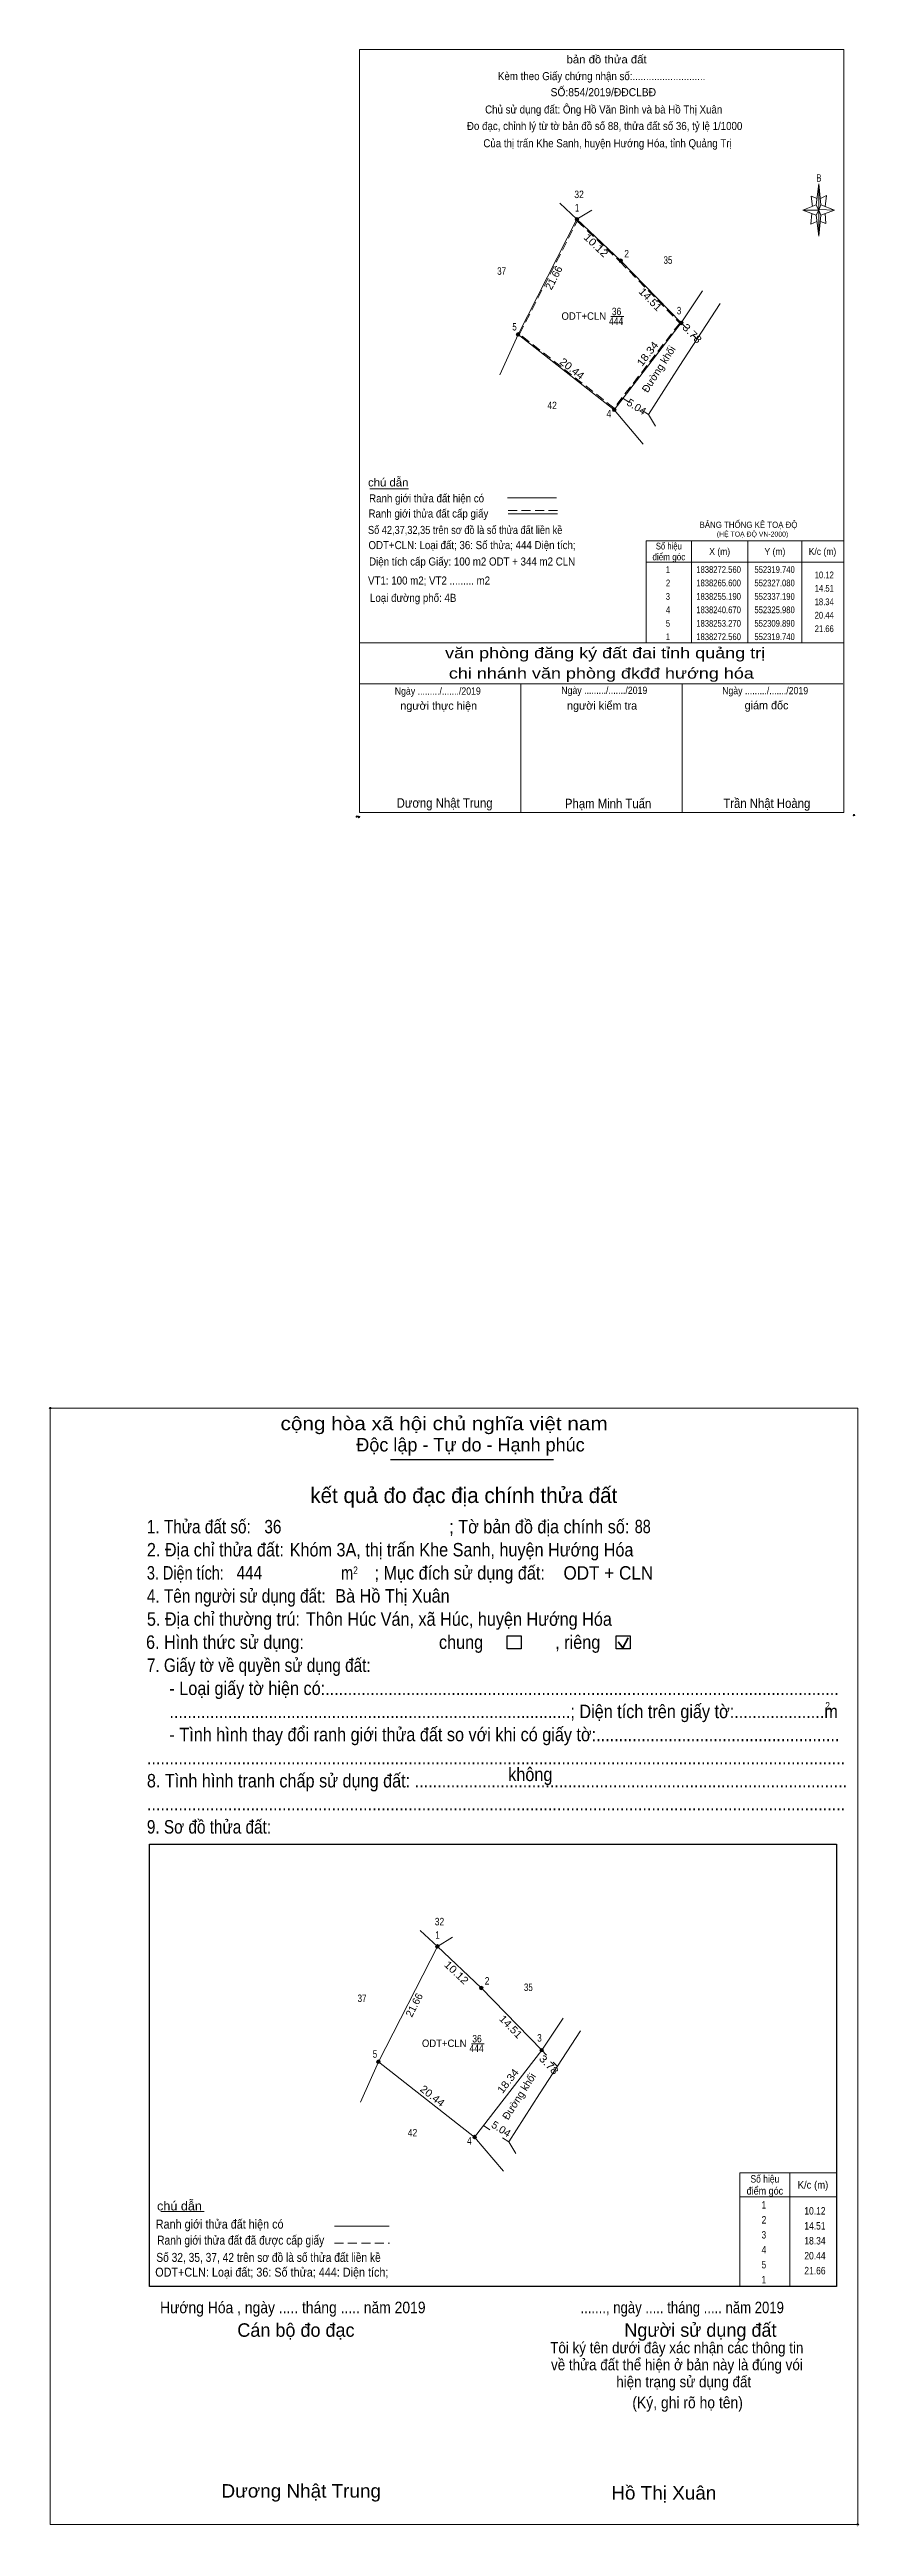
# Model space of a CAD drawing. Header units: metres. Extents: x 551832 to 552346, y 1837989 to 1838403.
# Drawn here: x 551831.6 to 551966.9, y 1837989 to 1838403.4 of the extents above.
import ezdxf
from ezdxf.enums import TextEntityAlignment as Align

# ---------------------------------------------------------------- set-up
doc = ezdxf.new("R2010")
doc.units = ezdxf.units.M
doc.header["$LTSCALE"] = 0.5
doc.header["$PDMODE"] = 32
doc.header["$PDSIZE"] = 0.25
doc.linetypes.add('MEDIUM_DASHED', pattern=[4.5, 3, -1.5])
for name, color, linetype, lineweight in [('1', 7, 'MEDIUM_DASHED', 13), ('10', 7, 'Continuous', 13), ('17', 7, 'Continuous', 13), ('2', 7, 'Continuous', 25), ('23', 7, 'Continuous', 13), ('5', 7, 'Continuous', 13), ('52', 7, 'Continuous', 13), ('6', 7, 'Continuous', 13), ('63', 7, 'Continuous', 13)]:
    doc.layers.add(name, color=color, linetype=linetype, lineweight=lineweight)

msp = doc.modelspace()

# ---------------------------------------------------------------- hatches: boundary and pattern name
at = {"layer": '63'}
for points in [[(551920.09, 1838375.01, 1), (551919.49, 1838375.01, 1)], [(551927.43, 1838368.05, 1), (551926.83, 1838368.05, 1)], [(551910.24, 1838355.72, 1), (551909.64, 1838355.72, 1)], [(551937.54, 1838357.64, 1), (551936.94, 1838357.64, 1)], [(551926.33, 1838343.12, 1), (551925.73, 1838343.12, 1)], [(551896.75, 1838086.07, 1), (551896.15, 1838086.07, 1)], [(551904.09, 1838079.11, 1), (551903.49, 1838079.11, 1)], [(551886.9, 1838066.78, 1), (551886.3, 1838066.78, 1)], [(551914.2, 1838068.7, 1), (551913.6, 1838068.7, 1)], [(551902.99, 1838054.18, 1), (551902.39, 1838054.18, 1)]]:
    msp.add_hatch(color=256, dxfattribs=at).paths.add_polyline_path(points)

# ---------------------------------------------------------------- linework, layer by layer
at = {"layer": '1'}
msp.add_lwpolyline([(551919.85, 1838374.68), (551926.99, 1838367.91), (551936.98, 1838357.63), (551925.99, 1838343.4), (551910.19, 1838355.78)], close=True, dxfattribs=at)
at = {"layer": '10'}
for p, q in [((551916.94, 1838377.67), (551919.79, 1838375.01)), ((551893.6, 1838088.73), (551896.45, 1838086.07))]:
    msp.add_line(p, q, dxfattribs=at)
at = {"layer": '17'}
for p, q in [((551885.14, 1838329.92), (551891.65, 1838329.92)), ((551850.24, 1838041.7), (551857.48, 1838041.7))]:
    msp.add_line(p, q, dxfattribs=at)
at = {"layer": '2'}
for p, q in [((551888.6, 1838167.54), (551915.9, 1838167.54)), ((551848.29, 1838103.15), (551963.22, 1838103.15)), ((551963.22, 1838103.15), (551963.22, 1838029.17))]:
    msp.add_line(p, q, dxfattribs=at)
at = {"layer": '2', "lineweight": 35}
for p, q in [((551926.68, 1838137.02), (551927.44, 1838136.02)), ((551927.44, 1838136.02), (551928.38, 1838137.7))]:
    msp.add_line(p, q, dxfattribs=at)
at = {"layer": '2', "lineweight": 13}
msp.add_lwpolyline([(551831.73, 1838176.11), (551966.74, 1838176.11), (551966.74, 1837989.37), (551831.73, 1837989.37)], close=True, dxfattribs=at)
at = {"layer": '2'}
for points in [[(551908.13, 1838138.02), (551910.45, 1838138.02), (551910.45, 1838135.86), (551908.13, 1838135.86)], [(551926.37, 1838138.02), (551928.69, 1838138.02), (551928.69, 1838135.86), (551926.37, 1838135.86)]]:
    msp.add_lwpolyline(points, close=True, dxfattribs=at)
msp.add_lwpolyline([(551963.22, 1838029.17), (551848.29, 1838029.17), (551848.29, 1838103.15)], dxfattribs=at)
for p in [(551831.73, 1838176.11), (551966.74, 1837989.37)]:
    msp.add_point(p, dxfattribs=at)
at = {"layer": '23'}
for p, q in [((551937.24, 1838357.64), (551940.81, 1838363.02)), ((551926.03, 1838343.12), (551937.24, 1838357.64)), ((551913.9, 1838068.7), (551917.47, 1838074.08)), ((551902.69, 1838054.18), (551913.9, 1838068.7))]:
    msp.add_line(p, q, dxfattribs=at)
for points in [[(551943.75, 1838360.87), (551936.87, 1838350.33), (551931.75, 1838342.31), (551932.92, 1838340.35)], [(551920.41, 1838071.93), (551913.53, 1838061.39), (551908.41, 1838053.37), (551909.58, 1838051.41)]]:
    msp.add_lwpolyline(points, dxfattribs=at)
at = {"layer": '5'}
for p, q in [((551959.79, 1838377.4), (551960.24, 1838380.92)), ((551959.79, 1838375.7), (551957.54, 1838376.5)), ((551960.6, 1838375.7), (551960.24, 1838372.18)), ((551960.6, 1838377.4), (551962.85, 1838376.5)), ((551961.32, 1838375.96), (551961.41, 1838374.26)), ((551961.41, 1838374.26), (551960.51, 1838374.62)), ((551883.41, 1838304.11), (551964.41, 1838304.11)), ((551883.41, 1838297.27), (551964.23, 1838297.27)), ((551883.41, 1838297.27), (551964.23, 1838297.27)), ((551883.41, 1838297.27), (551964.23, 1838297.27)), ((551910.41, 1838275.76), (551910.41, 1838297.27)), ((551937.41, 1838275.76), (551937.41, 1838297.27))]:
    msp.add_line(p, q, dxfattribs=at)
for points in [[(551883.41, 1838403.38), (551964.41, 1838403.38), (551964.41, 1838275.76), (551883.41, 1838275.76)], [(551960.24, 1838380.92), (551960.6, 1838377.4), (551960.24, 1838376.5)], [(551960.24, 1838376.5), (551957.54, 1838376.5), (551959.79, 1838377.4), (551960.6, 1838375.7), (551962.85, 1838376.5), (551960.24, 1838376.6)], [(551960.24, 1838376.5), (551960.24, 1838372.18), (551959.79, 1838375.7)]]:
    msp.add_lwpolyline(points, close=True, dxfattribs=at)
for points in [[(551960.24, 1838376.5), (551959.79, 1838377.4), (551957.54, 1838376.5)], [(551959.07, 1838375.96), (551958.89, 1838374.16), (551959.88, 1838374.62)], [(551959.97, 1838378.48), (551958.98, 1838378.84), (551959.16, 1838377.14)], [(551960.24, 1838376.5), (551960.6, 1838375.7), (551962.85, 1838376.5)], [(551960.51, 1838378.48), (551961.5, 1838378.94), (551961.32, 1838377.14)], [(551964.41, 1838275.76), (551883.41, 1838275.76), (551883.41, 1838297.27)]]:
    msp.add_lwpolyline(points, dxfattribs=at)
for p in [(551882.98, 1838275.07), (551883.34, 1838275)]:
    msp.add_point(p, dxfattribs=at)
at = {"layer": '52'}
for p, q in [((551919.79, 1838375.01), (551922.31, 1838376.53)), ((551927.13, 1838368.05), (551937.24, 1838357.64)), ((551906.92, 1838348.97), (551909.94, 1838355.72)), ((551909.94, 1838355.72), (551926.03, 1838343.12)), ((551930.84, 1838337.38), (551926.03, 1838343.12)), ((551896.45, 1838086.07), (551898.97, 1838087.59)), ((551903.79, 1838079.11), (551913.9, 1838068.7)), ((551883.58, 1838060.03), (551886.6, 1838066.78)), ((551886.6, 1838066.78), (551902.69, 1838054.18)), ((551907.5, 1838048.44), (551902.69, 1838054.18))]:
    msp.add_line(p, q, dxfattribs=at)
for points in [[(551909.94, 1838355.72), (551919.79, 1838375.01), (551927.13, 1838368.05)], [(551909.94, 1838355.72), (551926.03, 1838343.12), (551937.24, 1838357.64)], [(551886.6, 1838066.78), (551896.45, 1838086.07), (551903.79, 1838079.11)], [(551886.6, 1838066.78), (551902.69, 1838054.18), (551913.9, 1838068.7)]]:
    msp.add_lwpolyline(points, dxfattribs=at)
at = {"layer": '6'}
for p, q in [((551908.18, 1838328.36), (551916.4, 1838328.36)), ((551908.3, 1838325.72), (551916.53, 1838325.72)), ((551879.26, 1838039.24), (551888.4, 1838039.24))]:
    msp.add_line(p, q, dxfattribs=at)
at = {"layer": '6', "linetype": 'MEDIUM_DASHED'}
for p, q in [((551908.3, 1838326.28), (551916.58, 1838326.28)), ((551879.25, 1838036.42), (551888.45, 1838036.42))]:
    msp.add_line(p, q, dxfattribs=at)
at = {"layer": '6'}
msp.add_point((551966.12, 1838275.31), dxfattribs=at)
at = {"layer": '63'}
for p, q in [((551925.48, 1838358.71), (551927.63, 1838358.71)), ((551938.03, 1838356.82), (551937.24, 1838357.64)), ((551939.87, 1838354.93), (551939.17, 1838355.65)), ((551927.5, 1838345.02), (551928.56, 1838344.34)), ((551930.69, 1838342.98), (551931.75, 1838342.31)), ((551938.94, 1838321.21), (551938.94, 1838304.11)), ((551948.39, 1838321.21), (551948.39, 1838304.11)), ((551957.39, 1838321.21), (551957.39, 1838304.11)), ((551931.38, 1838317.61), (551964.41, 1838317.61)), ((551902.14, 1838069.77), (551904.29, 1838069.77)), ((551914.69, 1838067.88), (551913.9, 1838068.7)), ((551916.53, 1838065.99), (551915.83, 1838066.71)), ((551904.16, 1838056.08), (551905.22, 1838055.4)), ((551907.35, 1838054.04), (551908.41, 1838053.37)), ((551947.02, 1838029.17), (551947.02, 1838048.17)), ((551947.02, 1838044.17), (551963.22, 1838044.17)), ((551955.42, 1838048.17), (551955.42, 1838029.17)), ((551955.42, 1838048.17), (551955.42, 1838029.17))]:
    msp.add_line(p, q, dxfattribs=at)
msp.add_lwpolyline([(551931.38, 1838321.21), (551964.41, 1838321.21), (551964.41, 1838304.11), (551931.38, 1838304.11)], close=True, dxfattribs=at)
msp.add_lwpolyline([(551947.02, 1838048.17), (551963.22, 1838048.17), (551963.22, 1838029.17), (551926.52, 1838029.17)], dxfattribs=at)
for centre in [(551919.79, 1838375.01), (551927.13, 1838368.05), (551909.94, 1838355.72), (551937.24, 1838357.64), (551926.03, 1838343.12), (551896.45, 1838086.07), (551903.79, 1838079.11), (551886.6, 1838066.78), (551913.9, 1838068.7), (551902.69, 1838054.18)]:
    msp.add_circle(centre, 0.3, dxfattribs=at)

# ---------------------------------------------------------------- texts
at = {"layer": '1'}
for s, width, p in [('32', 0.85, (551920.15, 1838378.53)), ('35', 0.8, (551935.01, 1838367.54)), ('37', 0.8, (551907.2, 1838365.7)), ('ODT+CLN', 0.95, (551920.94, 1838358.17)), ('36', 0.85, (551926.42, 1838358.94)), ('444', 0.85, (551926.35, 1838357.32)), ('42', 0.85, (551915.64, 1838343.22)), ('32', 0.85, (551896.81, 1838089.59)), ('37', 0.8, (551883.86, 1838076.76)), ('35', 0.8, (551911.67, 1838078.6)), ('ODT+CLN', 0.95, (551897.6, 1838069.23)), ('444', 0.85, (551903.01, 1838068.38)), ('36', 0.85, (551903.08, 1838070)), ('42', 0.85, (551892.3, 1838054.28))]:
    msp.add_text(s, height=1.25, dxfattribs=dict(at, width=width)).set_placement(p, align=Align.CENTER)
for s, height, width, p in [('BẢNG THỐNG KÊ TOẠ ĐỘ ', 1.035, 0.95, (551940.3, 1838323.36)), ('(HỆ TOẠ ĐỘ VN-2000)', 0.837, 0.9, (551943.18, 1838321.9))]:
    msp.add_text(s, height=height, dxfattribs=dict(at, width=width)).set_placement(p)
at = {"layer": '2'}
for s, height, width, p in [('cộng hòa xã hội chủ nghĩa việt nam', 2.253, 1.15, (551870.23, 1838172.42)), ('1. Thửa đất số:', 2.253, 0.85, (551847.88, 1838155.16)), ('36', 2.25, 0.85, (551867.53, 1838155.16)), ('; Tờ bản đồ địa chính số:', 2.253, 0.9, (551898.44, 1838155.16)), ('88', 2.25, 0.8, (551929.46, 1838155.19)), ('2. Địa chỉ thửa đất:', 2.253, 0.9, (551847.88, 1838151.3)), ('Khóm 3A, thị trấn Khe Sanh, huyện Hướng Hóa', 2.25, 0.9, (551871.76, 1838151.3)), ('3. Diện tích:', 2.253, 0.8, (551847.88, 1838147.43)), ('444', 2.25, 0.85, (551862.88, 1838147.45)), ('m', 2.253, 0.8, (551880.36, 1838147.43)), ('2', 1.288, 0.8, (551882.38, 1838148.34)), ('; Mục đích sử dụng đất:', 2.253, 0.9, (551885.94, 1838147.43)), ('ODT + CLN', 2.25, 0.95, (551917.54, 1838147.42)), ('4. Tên người sử dụng đất:', 2.253, 0.85, (551847.88, 1838143.57)), ('Bà Hồ Thị Xuân', 2.25, 0.9, (551879.39, 1838143.58)), ('5. Địa chỉ thường trú:', 2.253, 0.9, (551847.88, 1838139.7)), ('Thôn Húc Ván, xã Húc, huyện Hướng Hóa', 2.25, 0.9, (551874.48, 1838139.7)), ('6. Hình thức sử dụng:', 2.253, 0.9, (551847.74, 1838135.84)), ('chung                , riêng', 2.253, 0.9, (551896.72, 1838135.84)), ('7. Giấy tờ về quyền sử dụng đất:', 2.253, 0.85, (551847.88, 1838131.98)), ('     - Loại giấy tờ hiện có:..................................................................................................................', 2.253, 0.9, (551847.88, 1838128.12)), ('     - Tình hình thay đổi ranh giới thửa đất so với khi có giấy tờ:......................................................', 2.253, 0.9, (551847.88, 1838120.39)), ('     .........................................................................................; Diện tích trên giấy tờ:....................m', 2.253, 0.9, (551847.88, 1838124.25)), ('2', 1.288, 0.8, (551961.33, 1838125.67)), ('8. Tình hình tranh chấp sử dụng đất: ................................................................................................', 2.253, 0.9, (551847.88, 1838112.66)), ('...........................................................................................................................................................', 2.253, 0.9, (551847.88, 1838116.52)), ('không', 2.254, 0.9, (551908.3, 1838113.72)), ('9. Sơ đồ thửa đất:', 2.253, 0.85, (551847.88, 1838104.94)), ('...........................................................................................................................................................', 2.253, 0.9, (551847.88, 1838108.8)), ('Hướng Hóa , ngày ..... tháng ..... năm 2019', 1.93, 0.9, (551850.08, 1838024.7)), ('......., ngày ..... tháng ..... năm 2019', 1.93, 0.85, (551920.38, 1838024.7)), ('(Ký, ghi rõ họ tên)', 1.932, 0.9, (551929.06, 1838008.8)), ('Dương Nhật Trung', 2.25, 1.05, (551860.36, 1837993.86)), ('Hồ Thị Xuân', 2.25, 1.05, (551925.54, 1837993.53))]:
    msp.add_text(s, height=height, dxfattribs=dict(at, width=width)).set_placement(p)
for s, height, p in [('Độc lập - Tự do - Hạnh phúc', 2.253, (551882.9, 1838168.86)), ('Cán bộ đo đạc', 2.254, (551863, 1838020.76)), ('Người sử dụng đất', 2.253, (551927.72, 1838020.76))]:
    msp.add_text(s, height=height, dxfattribs=at).set_placement(p)
for s, height, p in [('kết quả đo đạc địa chính thửa đất', 2.576, (551900.875, 1838160.24)), ('.', 0.644, (551966.7286, 1837989.03))]:
    msp.add_text(s, height=height, dxfattribs=at).set_placement(p, align=Align.CENTER)
at = {"layer": '2', "width": 0.9}
for s, p in [('Tôi ký tên dưới đây xác nhận các thông tin', (551936.49, 1838018)), ('về thửa đất thể hiện ở bản này là đúng vói', (551936.51, 1838015.16)), ('hiện trạng sử dụng đất', (551937.645, 1838012.31))]:
    msp.add_text(s, height=1.862, dxfattribs=at).set_placement(p, align=Align.CENTER)
at = {"layer": '5'}
for s, height, width, p in [('bản đồ thửa đất', 1.35, 1.05, (551924.755, 1838401.06)), ('Kèm theo Giấy chứng nhận số:...........................', 1.35, 0.9, (551923.925, 1838398.26)), ('SỐ:854/2019/ĐĐCLBĐ', 1.35, 0.95, (551924.205, 1838395.57)), ('Chủ sử dụng đất: Ông Hồ Văn Bình và bà Hồ Thị Xuân', 1.35, 0.9, (551924.265, 1838392.68)), ('Đo đạc, chỉnh lý từ tờ bản đồ số 88, thửa đất số 36, tỷ lệ 1/1000 ', 1.35, 0.9, (551924.65, 1838389.92)), ('Của thị trấn Khe Sanh, huyện Hướng Hóa, tỉnh Quảng Trị', 1.35, 0.9, (551924.91, 1838387.03)), ('B', 1.24, 0.75, (551960.265, 1838381.28)), ('văn phòng đăng ký đất đai tỉnh quảng trị', 1.8, 1.25, (551924.505, 1838301.54)), ('chi nhánh văn phòng đkđđ hướng hóa', 1.8, 1.25, (551923.88, 1838298.15)), ('Ngày ........./......./2019', 1.215, 0.9, (551896.525, 1838295.46)), ('Ngày ........./......./2019', 1.215, 0.9, (551924.365, 1838295.58)), ('Ngày ........./......./2019', 1.215, 0.9, (551951.265, 1838295.53)), ('Dương Nhật Trung', 1.58, 0.9, (551897.665, 1838276.56)), ('Phạm Minh Tuấn', 1.575, 0.9, (551925.005, 1838276.47)), ('Trần Nhật Hoàng', 1.575, 0.9, (551951.545, 1838276.51))]:
    msp.add_text(s, height=height, dxfattribs=dict(at, width=width)).set_placement(p, align=Align.CENTER)
for s, p in [('người thực hiện', (551896.68, 1838292.94)), ('người kiểm tra', (551923.995, 1838292.96)), ('giám đốc', (551951.495, 1838293.01))]:
    msp.add_text(s, height=1.35, dxfattribs=at).set_placement(p, align=Align.CENTER)
at = {"layer": '6'}
for s, height, width, p in [('chú dẫn', 1.35, 1.05, (551884.86, 1838330.29)), ('Ranh giới thửa đất cấp giấy', 1.35, 0.9, (551884.94, 1838325.09)), ('Ranh giới thửa đất hiện có ', 1.35, 0.9, (551885.04, 1838327.63)), ('Số 42,37,32,35 trên sơ đồ là số thửa đất liền kề', 1.35, 0.85, (551884.86, 1838322.34)), ('ODT+CLN: Loại đất; 36: Số thửa; 444 Diện tích;', 1.35, 0.9, (551884.93, 1838319.81)), ('Diện tích cấp Giấy: 100 m2 ODT + 344 m2 CLN', 1.35, 0.9, (551885.04, 1838317.06)), ('VT1: 100 m2; VT2 ......... m2', 1.35, 0.9, (551884.86, 1838313.88)), ('Loại đường phố: 4B', 1.35, 0.9, (551885.19, 1838310.98)), ('Ranh giới thửa đất hiện có ', 1.5, 0.9, (551849.37, 1838038.86)), ('chú dẫn', 1.5, 1.05, (551849.58, 1838041.9)), ('Ranh giới thửa đất đã được cấp giấy', 1.5, 0.85, (551849.6, 1838036.17)), ('ODT+CLN: Loại đất; 36: Số thửa; 444: Diện tích;', 1.5, 0.9, (551849.28, 1838030.82)), ('Số 32, 35, 37, 42 trên sơ đồ là số thửa đất liền kề', 1.5, 0.85, (551849.46, 1838033.29))]:
    msp.add_text(s, height=height, dxfattribs=dict(at, width=width)).set_placement(p)
at = {"layer": '63'}
for s, height, width, p in [(' 1', 1.25, 0.75, (551920.16, 1838376.28)), (' 2', 1.25, 0.85, (551928.5, 1838368.61)), (' 3', 1.25, 0.8, (551937.24, 1838359.08)), (' 5', 1.25, 0.8, (551909.73, 1838356.38)), (' 4', 1.25, 0.85, (551925.54, 1838341.85)), ('10.12', 1.125, 0.85, (551962.75, 1838314.93)), ('14.51', 1.125, 0.85, (551962.75, 1838312.69)), ('18.34', 1.125, 0.85, (551962.74, 1838310.43)), ('20.44', 1.125, 0.85, (551962.74, 1838308.19)), ('21.66', 1.125, 0.85, (551962.75, 1838305.93)), (' 1', 1.25, 0.75, (551896.82, 1838087.34)), (' 2', 1.25, 0.85, (551905.16, 1838079.67)), (' 3', 1.25, 0.8, (551913.9, 1838070.14)), (' 5', 1.25, 0.8, (551886.39, 1838067.44)), (' 4', 1.25, 0.85, (551902.2, 1838052.91)), ('10.12', 1.25, 0.85, (551961.37, 1838041.2)), ('14.51', 1.25, 0.85, (551961.37, 1838038.7)), ('18.34', 1.25, 0.85, (551961.37, 1838036.2)), ('20.44', 1.25, 0.85, (551961.37, 1838033.7)), ('21.66', 1.25, 0.85, (551961.37, 1838031.2))]:
    msp.add_text(s, height=height, dxfattribs=dict(at, width=width)).set_placement(p, align=Align.RIGHT)
for s, rotation, width, p in [('10.12', 316.522, 1.15, (551922.555, 1838370.1754)), ('14.51', 314.162, 1.1, (551931.626, 1838361.1454)), ('3.78', 314.142, 1.15, (551938.6027, 1838355.4553)), ('20.44', 321.936, 1.1, (551918.5847, 1838349.5089)), ('18.34', 52.33, 1.1, (551932.0936, 1838352.0981)), ('5.04', 327.476, 1.05, (551929.419, 1838343.0914)), ('10.12', 316.522, 1.15, (551899.215, 1838081.2354)), ('14.51', 314.162, 1.1, (551908.286, 1838072.2054)), ('18.34', 52.33, 1.1, (551908.7536, 1838063.1581)), ('3.78', 314.142, 1.15, (551914.6527, 1838065.8353)), ('20.44', 321.936, 1.1, (551895.2447, 1838060.5689)), ('5.04', 327.476, 1.05, (551906.789, 1838054.9914))]:
    msp.add_text(s, height=1.25, rotation=rotation, dxfattribs=dict(at, width=width)).set_placement(p, align=Align.CENTER)
for s, rotation, p in [('21.66', 62.95, (551916.478, 1838364.9158)), ('Đường khối', 57.446, (551933.9843, 1838349.5837)), ('21.66', 62.95, (551893.138, 1838075.9758)), ('Đường khối', 57.446, (551910.6443, 1838060.6437))]:
    msp.add_text(s, height=1.25, rotation=rotation, dxfattribs=at).set_placement(p, align=Align.CENTER)
for s, height, width, p in [('điểm góc', 1.125, 0.9, (551935.165, 1838317.95)), ('Số hiệu', 1.125, 0.85, (551935.16, 1838319.75)), ('X (m)', 1.125, 0.95, (551943.665, 1838318.85)), ('Y (m)', 1.125, 0.95, (551952.895, 1838318.85)), ('K/c (m)', 1.125, 0.95, (551960.85, 1838318.85)), (' 2', 1.125, 0.85, (551934.855, 1838313.59)), (' 1', 1.125, 0.75, (551934.845, 1838315.83)), ('1838272.560', 1.125, 0.85, (551943.48, 1838315.83)), ('1838265.600', 1.125, 0.85, (551943.48, 1838313.59)), ('552319.740', 1.125, 0.85, (551952.845, 1838315.83)), ('552327.080', 1.125, 0.85, (551952.845, 1838313.59)), (' 4', 1.125, 0.85, (551934.845, 1838309.09)), (' 3', 1.125, 0.8, (551934.835, 1838311.33)), ('1838255.190', 1.125, 0.85, (551943.48, 1838311.33)), ('1838240.670', 1.125, 0.85, (551943.48, 1838309.09)), ('552337.190', 1.125, 0.85, (551952.845, 1838311.33)), ('552325.980', 1.125, 0.85, (551952.845, 1838309.09)), (' 5', 1.125, 0.8, (551934.845, 1838306.83)), (' 1', 1.125, 0.75, (551934.845, 1838304.59)), ('1838253.270', 1.125, 0.85, (551943.48, 1838306.83)), ('1838272.560', 1.125, 0.85, (551943.48, 1838304.59)), ('552309.890', 1.125, 0.85, (551952.845, 1838306.83)), ('552319.740', 1.125, 0.85, (551952.845, 1838304.59)), ('điểm góc', 1.25, 0.9, (551951.22, 1838044.55)), ('Số hiệu', 1.25, 0.85, (551951.22, 1838046.55)), ('K/c (m)', 1.25, 0.95, (551959.265, 1838045.55)), (' 2', 1.25, 0.85, (551950.875, 1838039.7)), (' 1', 1.25, 0.75, (551950.87, 1838042.2)), (' 4', 1.25, 0.85, (551950.87, 1838034.7)), (' 3', 1.25, 0.8, (551950.865, 1838037.2)), (' 5', 1.25, 0.8, (551950.875, 1838032.2)), (' 1', 1.25, 0.75, (551950.87, 1838029.7))]:
    msp.add_text(s, height=height, dxfattribs=dict(at, width=width)).set_placement(p, align=Align.CENTER)

doc.saveas('drawing.dxf')
